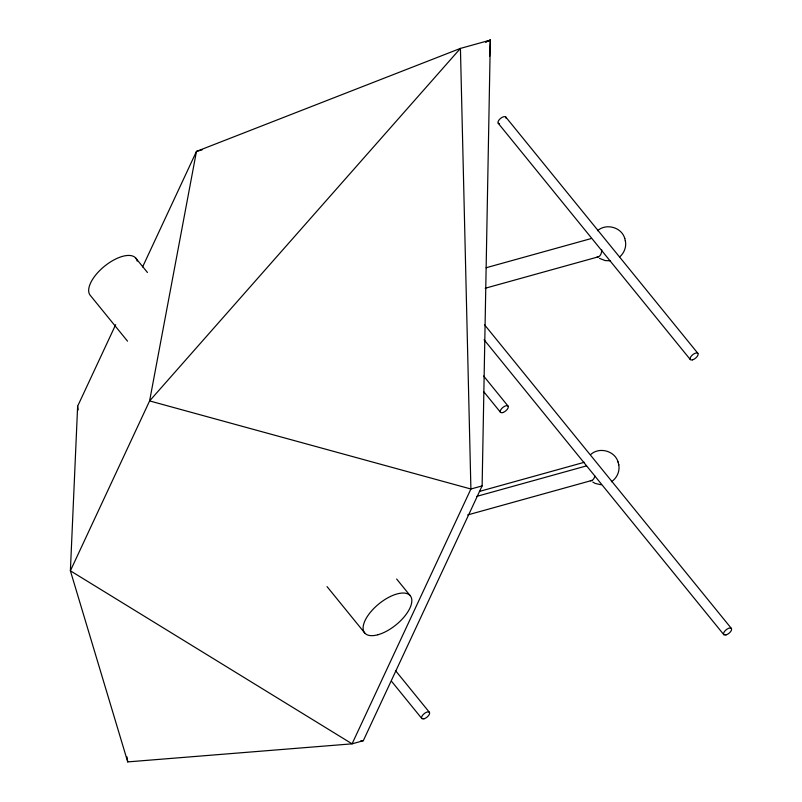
<?xml version="1.0" encoding="UTF-8"?>
<svg xmlns="http://www.w3.org/2000/svg" width="802" height="802" viewBox="0 0 802 802"><rect width="100%" height="100%" fill="white"/><g stroke="black" fill="none" stroke-linecap="round" stroke-linejoin="round"><path stroke-width="1.2" d="M115.658 324.69L77.634 406.233L70.386 570.803L127.719 761.9L352.078 743.835L363.296 740.717L482.122 485.902L490.333 40.1L460.428 48.411L196.46 151.418L142.596 266.936M489.611 56.34L490.333 40.1L485.661 41.884M619.565 257.001C624.217 253.131 626.723 246.635 625.329 240.68M597.52 230.735C606.091 222.956 621.7 227.227 624.768 238.495M590.853 454.403C599.425 446.624 615.034 450.894 618.101 462.163M611.415 481.761C617.009 478.112 620.197 470.914 618.663 464.338M485.771 42.145L490.333 40.1M202.064 149.854L196.46 151.418L149.603 400.92L70.386 570.803L352.078 743.835L470.904 489.009L460.428 48.411L149.603 400.92L470.904 489.009L482.122 485.902M486.082 267.758L591.004 238.615M485.19 288.259L598.553 256.77M479.416 491.425L584.337 462.283M476.839 496.348L586.593 465.862M467.666 514.934L591.886 480.438M610.262 260.85L605.139 260.56L599.465 258.364M360.8 740.817L363.296 740.717M601.259 484.769L595.295 483.476L592.798 482.032M505.761 117.012L697.87 353.331M498.232 123.287L690.342 359.597M484.508 324.75L731.344 628.387M484.077 339.747L723.815 634.663M483.636 376.028L508.037 406.053M483.977 391.988L500.518 412.328M135.618 257.933L147.448 272.479M396.649 579.034L410.063 595.525M127.518 341.161L90.446 295.567A29.403 13.534 -39.1 0 1 106.917 264.369A29.403 13.534 -39.1 0 1 137.212 261.161M327.036 586.603L364.89 633.169M395.446 670.552L429.361 712.266M391.867 681.68L421.832 718.542M624.678 238.164L625.47 241.242M618.011 461.832L618.803 464.909M77.634 406.233L78.155 409.952M127.027 756.948L127.719 761.9M594.833 475.957A9.804 5.985 74.5 0 1 590.352 480.769M499.506 123.698A4.902 2.256 -39.1 0 1 500.478 118.475A4.902 2.256 -39.1 0 1 506.022 118.265M601.721 249.973A9.804 5.985 74.5 0 1 597.019 257.101M377.973 634.733A29.403 13.534 -39.1 0 0 411.657 598.753A29.403 13.534 -39.1 0 0 372.8 609.55A29.403 13.534 -39.1 0 0 377.973 634.733M726 634.923A4.902 2.256 -39.1 0 0 731.614 628.928A4.902 2.256 -39.1 0 0 725.138 630.723A4.902 2.256 -39.1 0 0 726 634.923M424.007 718.803A4.902 2.256 -39.1 0 0 429.621 712.808A4.902 2.256 -39.1 0 0 423.145 714.602A4.902 2.256 -39.1 0 0 424.007 718.803M692.527 359.857A4.902 2.256 -39.1 0 0 698.141 353.862A4.902 2.256 -39.1 0 0 691.665 355.667A4.902 2.256 -39.1 0 0 692.527 359.857M502.694 412.589A4.902 2.256 -39.1 0 0 508.308 406.594A4.902 2.256 -39.1 0 0 501.831 408.388A4.902 2.256 -39.1 0 0 502.694 412.589"/></g></svg>
